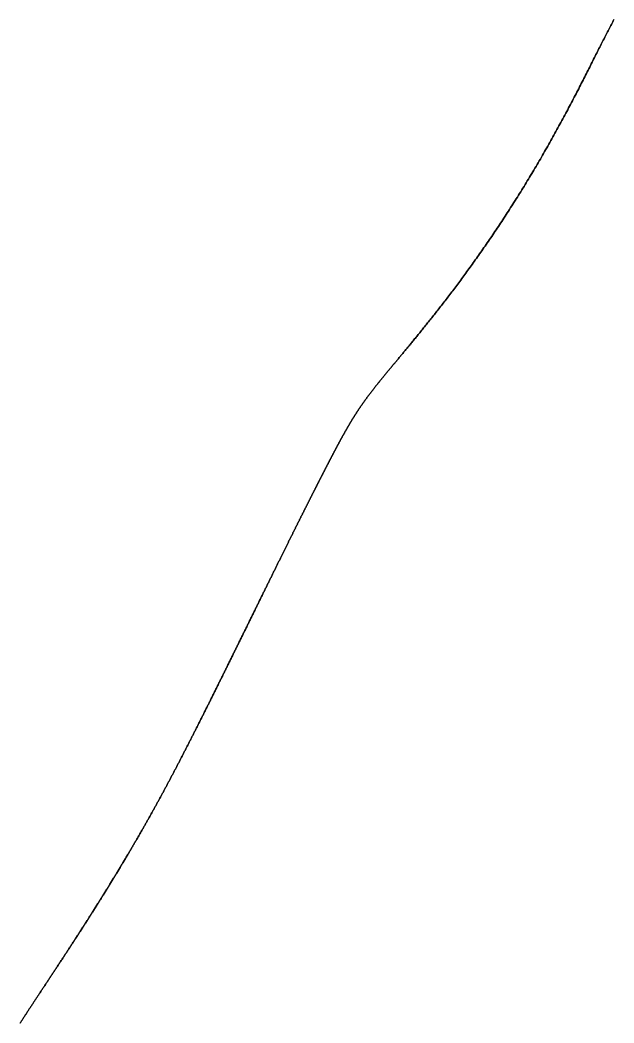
# Model space of a CAD drawing. Header units: inches. Extents: x 130170 to 284068, y 377793 to 804530.
# Drawn here: x 259035 to 259094, y 738265.5 to 738365.3 of the extents above; entities that cross this region are included whole.
import ezdxf

# ---------------------------------------------------------------- set-up
doc = ezdxf.new("R2010")
doc.units = ezdxf.units.IN
doc.header["$MEASUREMENT"] = 0
doc.layers.add('muni_il', color=7, linetype='Continuous')

msp = doc.modelspace()

# ---------------------------------------------------------------- linework, layer by layer
at = {"layer": 'muni_il'}
for points in [[(259034.988, 738265.514), (259035.026, 738265.575), (259035.065, 738265.635), (259035.104, 738265.695), (259035.142, 738265.755), (259035.181, 738265.816), (259035.22, 738265.877), (259035.26, 738265.938), (259035.299, 738265.999), (259035.338, 738266.06), (259035.378, 738266.122), (259035.418, 738266.183), (259035.458, 738266.245), (259035.498, 738266.307), (259035.538, 738266.369), (259035.578, 738266.431), (259035.619, 738266.493), (259035.659, 738266.556), (259035.7, 738266.618), (259035.741, 738266.681), (259035.782, 738266.744), (259035.823, 738266.807), (259035.865, 738266.871), (259035.906, 738266.934), (259035.948, 738266.998), (259035.989, 738267.062), (259036.031, 738267.126), (259036.073, 738267.19), (259036.116, 738267.255), (259036.158, 738267.32), (259036.201, 738267.384), (259036.243, 738267.45), (259036.286, 738267.515), (259036.329, 738267.58), (259036.372, 738267.646), (259036.416, 738267.712), (259036.459, 738267.778), (259036.503, 738267.844), (259036.546, 738267.911), (259036.59, 738267.977), (259036.634, 738268.044), (259036.679, 738268.112), (259036.723, 738268.179), (259036.767, 738268.246), (259036.812, 738268.314), (259036.857, 738268.382), (259036.902, 738268.45), (259036.947, 738268.519), (259036.992, 738268.587), (259037.038, 738268.656), (259037.083, 738268.725), (259037.129, 738268.795), (259037.175, 738268.864), (259037.221, 738268.934), (259037.267, 738269.004), (259037.313, 738269.074), (259037.36, 738269.144), (259037.406, 738269.215), (259037.453, 738269.285), (259037.5, 738269.356), (259037.547, 738269.428), (259037.594, 738269.499), (259037.642, 738269.571), (259037.689, 738269.643), (259037.737, 738269.715), (259037.785, 738269.787), (259037.833, 738269.86), (259037.881, 738269.932), (259037.929, 738270.005), (259037.977, 738270.079), (259038.026, 738270.152), (259038.074, 738270.226), (259038.123, 738270.299), (259038.172, 738270.374), (259038.221, 738270.448), (259038.27, 738270.522), (259038.319, 738270.597), (259038.369, 738270.672), (259038.418, 738270.747), (259038.468, 738270.822), (259038.518, 738270.898), (259038.567, 738270.973), (259038.617, 738271.049), (259038.667, 738271.125), (259038.718, 738271.202), (259038.768, 738271.278), (259038.819, 738271.355), (259038.869, 738271.432), (259038.92, 738271.509), (259038.97, 738271.586), (259039.021, 738271.664), (259039.072, 738271.741), (259039.124, 738271.819), (259039.175, 738271.897), (259039.226, 738271.976), (259039.277, 738272.054), (259039.329, 738272.133), (259039.38, 738272.211), (259039.432, 738272.29), (259039.484, 738272.37), (259039.536, 738272.449), (259039.588, 738272.528), (259039.64, 738272.608), (259039.692, 738272.688), (259039.744, 738272.768), (259039.796, 738272.848), (259039.849, 738272.928), (259039.901, 738273.008), (259039.953, 738273.089), (259040.006, 738273.17), (259040.059, 738273.251), (259040.111, 738273.332), (259040.164, 738273.413), (259040.217, 738273.494), (259040.27, 738273.576), (259040.323, 738273.657), (259040.376, 738273.739), (259040.429, 738273.821), (259040.482, 738273.902), (259040.535, 738273.985), (259040.588, 738274.067), (259040.641, 738274.149), (259040.694, 738274.232), (259040.748, 738274.314), (259040.801, 738274.397), (259040.854, 738274.479), (259040.908, 738274.562), (259040.961, 738274.645), (259041.014, 738274.728), (259041.068, 738274.812), (259041.121, 738274.895), (259041.175, 738274.978), (259041.228, 738275.061), (259041.282, 738275.145), (259041.335, 738275.228), (259041.389, 738275.312), (259041.442, 738275.396), (259041.496, 738275.479), (259041.549, 738275.563), (259041.603, 738275.647), (259041.656, 738275.731), (259041.71, 738275.815), (259041.763, 738275.899), (259041.817, 738275.983), (259041.87, 738276.068), (259041.924, 738276.152), (259041.977, 738276.236), (259042.031, 738276.32), (259042.084, 738276.404), (259042.138, 738276.489), (259042.191, 738276.573), (259042.244, 738276.658), (259042.298, 738276.742), (259042.351, 738276.826), (259042.404, 738276.911), (259042.457, 738276.995), (259042.51, 738277.08), (259042.563, 738277.164), (259042.616, 738277.248), (259042.669, 738277.333), (259042.722, 738277.417), (259042.775, 738277.501), (259042.828, 738277.586), (259042.881, 738277.67), (259042.934, 738277.755), (259042.986, 738277.839), (259043.039, 738277.923), (259043.091, 738278.008), (259043.144, 738278.092), (259043.196, 738278.176), (259043.249, 738278.26), (259043.301, 738278.344), (259043.353, 738278.428), (259043.405, 738278.512), (259043.457, 738278.596), (259043.509, 738278.68), (259043.561, 738278.764), (259043.613, 738278.848), (259043.665, 738278.932), (259043.716, 738279.015), (259043.768, 738279.099), (259043.819, 738279.183), (259043.87, 738279.266), (259043.922, 738279.35), (259043.973, 738279.433), (259044.024, 738279.516), (259044.075, 738279.599), (259044.126, 738279.682), (259044.176, 738279.765), (259044.227, 738279.848), (259044.277, 738279.931), (259044.328, 738280.014), (259044.378, 738280.096), (259044.428, 738280.179), (259044.479, 738280.261), (259044.528, 738280.344), (259044.578, 738280.426), (259044.628, 738280.508), (259044.678, 738280.59), (259044.727, 738280.672), (259044.777, 738280.754), (259044.826, 738280.835), (259044.875, 738280.917), (259044.924, 738280.998), (259044.973, 738281.08), (259045.022, 738281.161), (259045.071, 738281.242), (259045.119, 738281.323), (259045.168, 738281.404), (259045.216, 738281.484), (259045.264, 738281.565), (259045.312, 738281.645), (259045.36, 738281.726), (259045.408, 738281.806), (259045.455, 738281.886), (259045.503, 738281.966), (259045.55, 738282.045), (259045.598, 738282.125), (259045.645, 738282.205), (259045.692, 738282.284), (259045.739, 738282.363), (259045.785, 738282.442), (259045.832, 738282.521), (259045.878, 738282.6), (259045.925, 738282.679), (259045.971, 738282.757), (259046.017, 738282.835), (259046.063, 738282.914), (259046.109, 738282.992), (259046.154, 738283.07), (259046.2, 738283.147), (259046.245, 738283.225), (259046.291, 738283.302), (259046.336, 738283.38), (259046.381, 738283.457), (259046.426, 738283.534), (259046.47, 738283.611), (259046.515, 738283.688), (259046.559, 738283.764), (259046.604, 738283.841), (259046.648, 738283.917), (259046.692, 738283.993), (259046.736, 738284.069), (259046.78, 738284.145), (259046.823, 738284.221), (259046.867, 738284.296), (259046.91, 738284.372), (259046.953, 738284.447), (259046.997, 738284.522), (259047.04, 738284.597), (259047.082, 738284.672), (259047.125, 738284.747), (259047.168, 738284.822), (259047.21, 738284.896), (259047.253, 738284.97), (259047.295, 738285.045), (259047.337, 738285.119), (259047.379, 738285.193), (259047.421, 738285.266), (259047.463, 738285.34), (259047.504, 738285.414), (259047.546, 738285.487), (259047.587, 738285.56), (259047.628, 738285.633), (259047.67, 738285.707), (259047.711, 738285.779), (259047.752, 738285.852), (259047.792, 738285.925), (259047.833, 738285.997), (259047.874, 738286.07), (259047.914, 738286.142), (259047.955, 738286.215), (259047.995, 738286.287), (259048.035, 738286.359), (259048.075, 738286.431), (259048.115, 738286.502), (259048.155, 738286.574), (259048.195, 738286.646), (259048.235, 738286.717), (259048.274, 738286.788), (259048.314, 738286.86), (259048.353, 738286.931), (259048.392, 738287.002), (259048.432, 738287.073), (259048.471, 738287.144), (259048.51, 738287.215), (259048.549, 738287.286), (259048.588, 738287.357), (259048.626, 738287.427), (259048.665, 738287.498), (259048.704, 738287.568), (259048.742, 738287.639), (259048.781, 738287.709), (259048.819, 738287.78), (259048.857, 738287.85), (259048.896, 738287.92), (259048.934, 738287.99), (259048.972, 738288.06), (259049.01, 738288.131), (259049.048, 738288.201), (259049.086, 738288.271), (259049.124, 738288.341), (259049.161, 738288.411), (259049.199, 738288.48), (259049.237, 738288.55), (259049.275, 738288.62), (259049.312, 738288.69), (259049.35, 738288.76), (259049.387, 738288.829), (259049.425, 738288.899), (259049.462, 738288.969), (259049.499, 738289.039), (259049.537, 738289.108), (259049.574, 738289.178), (259049.611, 738289.248), (259049.648, 738289.318), (259049.685, 738289.387), (259049.723, 738289.457), (259049.76, 738289.527), (259049.797, 738289.596), (259049.834, 738289.666), (259049.871, 738289.736), (259049.908, 738289.806), (259049.945, 738289.876), (259049.982, 738289.946), (259050.019, 738290.015), (259050.056, 738290.085), (259050.093, 738290.155), (259050.13, 738290.225), (259050.167, 738290.296), (259050.203, 738290.366), (259050.24, 738290.436), (259050.277, 738290.506), (259050.314, 738290.576), (259050.351, 738290.647), (259050.388, 738290.717), (259050.425, 738290.788), (259050.462, 738290.858), (259050.498, 738290.929), (259050.535, 738290.999), (259050.572, 738291.07), (259050.609, 738291.141), (259050.646, 738291.212), (259050.683, 738291.283), (259050.72, 738291.354), (259050.757, 738291.425), (259050.794, 738291.496), (259050.831, 738291.568), (259050.868, 738291.639), (259050.905, 738291.711), (259050.942, 738291.782), (259050.979, 738291.854), (259051.016, 738291.926), (259051.054, 738291.998), (259051.091, 738292.07), (259051.128, 738292.142), (259051.165, 738292.214), (259051.203, 738292.287), (259051.24, 738292.359), (259051.277, 738292.432), (259051.315, 738292.505), (259051.352, 738292.578), (259051.39, 738292.651), (259051.427, 738292.724), (259051.465, 738292.797), (259051.503, 738292.871), (259051.54, 738292.945), (259051.578, 738293.018), (259051.616, 738293.092), (259051.654, 738293.166), (259051.691, 738293.24), (259051.729, 738293.315), (259051.767, 738293.389), (259051.805, 738293.464), (259051.844, 738293.538), (259051.882, 738293.613), (259051.92, 738293.688), (259051.958, 738293.764), (259051.997, 738293.839), (259052.035, 738293.915), (259052.073, 738293.99), (259052.112, 738294.066), (259052.15, 738294.142), (259052.189, 738294.218), (259052.228, 738294.295), (259052.267, 738294.371), (259052.305, 738294.448), (259052.344, 738294.525), (259052.383, 738294.602), (259052.422, 738294.679), (259052.461, 738294.756), (259052.5, 738294.834), (259052.54, 738294.911), (259052.579, 738294.989), (259052.618, 738295.067), (259052.658, 738295.145), (259052.697, 738295.224), (259052.737, 738295.302), (259052.776, 738295.381), (259052.816, 738295.46), (259052.856, 738295.539), (259052.896, 738295.618), (259052.935, 738295.697), (259052.975, 738295.777), (259053.016, 738295.857), (259053.056, 738295.937), (259053.096, 738296.017), (259053.136, 738296.097), (259053.176, 738296.177), (259053.217, 738296.258), (259053.257, 738296.339), (259053.298, 738296.42), (259053.338, 738296.501), (259053.379, 738296.582), (259053.42, 738296.663), (259053.461, 738296.745), (259053.501, 738296.827), (259053.542, 738296.908), (259053.583, 738296.99), (259053.624, 738297.073), (259053.666, 738297.155), (259053.707, 738297.238), (259053.748, 738297.32), (259053.789, 738297.403), (259053.831, 738297.486), (259053.872, 738297.569), (259053.914, 738297.653), (259053.955, 738297.736), (259053.997, 738297.82), (259054.039, 738297.904), (259054.08, 738297.987), (259054.122, 738298.071), (259054.164, 738298.156), (259054.206, 738298.24), (259054.248, 738298.324), (259054.29, 738298.409), (259054.332, 738298.494), (259054.374, 738298.579), (259054.417, 738298.664), (259054.459, 738298.749), (259054.501, 738298.834), (259054.544, 738298.919), (259054.586, 738299.005), (259054.629, 738299.091), (259054.671, 738299.176), (259054.714, 738299.262), (259054.756, 738299.348), (259054.799, 738299.434), (259054.842, 738299.52), (259054.884, 738299.607), (259054.927, 738299.693), (259054.97, 738299.78), (259055.013, 738299.866), (259055.056, 738299.953), (259055.099, 738300.04), (259055.142, 738300.126), (259055.185, 738300.213), (259055.228, 738300.3), (259055.271, 738300.387), (259055.314, 738300.475), (259055.357, 738300.562), (259055.4, 738300.649), (259055.444, 738300.737), (259055.487, 738300.824), (259055.53, 738300.912), (259055.573, 738300.999), (259055.617, 738301.087), (259055.66, 738301.175), (259055.703, 738301.262), (259055.746, 738301.35), (259055.79, 738301.438), (259055.833, 738301.526), (259055.876, 738301.614), (259055.92, 738301.702), (259055.963, 738301.79), (259056.007, 738301.878), (259056.05, 738301.966), (259056.093, 738302.054), (259056.137, 738302.141), (259056.18, 738302.23), (259056.223, 738302.318), (259056.267, 738302.406), (259056.31, 738302.494), (259056.354, 738302.582), (259056.397, 738302.67), (259056.44, 738302.758), (259056.484, 738302.846), (259056.527, 738302.934), (259056.57, 738303.022), (259056.614, 738303.11), (259056.657, 738303.198), (259056.7, 738303.286), (259056.744, 738303.374), (259056.787, 738303.462), (259056.83, 738303.55), (259056.873, 738303.637), (259056.916, 738303.725), (259056.96, 738303.813), (259057.003, 738303.9), (259057.046, 738303.988), (259057.089, 738304.076), (259057.132, 738304.163), (259057.175, 738304.25), (259057.218, 738304.338), (259057.26, 738304.425), (259057.303, 738304.512), (259057.346, 738304.599), (259057.389, 738304.686), (259057.432, 738304.773), (259057.474, 738304.86), (259057.517, 738304.947), (259057.559, 738305.033), (259057.602, 738305.12), (259057.644, 738305.206), (259057.687, 738305.293), (259057.729, 738305.379), (259057.771, 738305.465), (259057.814, 738305.551), (259057.856, 738305.637), (259057.898, 738305.723), (259057.94, 738305.808), (259057.982, 738305.894), (259058.024, 738305.979), (259058.066, 738306.064), (259058.108, 738306.149), (259058.149, 738306.234), (259058.191, 738306.319), (259058.232, 738306.404), (259058.274, 738306.488), (259058.315, 738306.573), (259058.357, 738306.657), (259058.398, 738306.741), (259058.439, 738306.825), (259058.48, 738306.909), (259058.521, 738306.992), (259058.562, 738307.076), (259058.603, 738307.159), (259058.644, 738307.242), (259058.685, 738307.325), (259058.725, 738307.408), (259058.766, 738307.49), (259058.806, 738307.572), (259058.847, 738307.655), (259058.887, 738307.736), (259058.927, 738307.818), (259058.967, 738307.9), (259059.007, 738307.981), (259059.047, 738308.062), (259059.087, 738308.143), (259059.126, 738308.224), (259059.166, 738308.305), (259059.205, 738308.385), (259059.245, 738308.465), (259059.284, 738308.545), (259059.323, 738308.625), (259059.362, 738308.704), (259059.401, 738308.784), (259059.44, 738308.863), (259059.479, 738308.942), (259059.517, 738309.02), (259059.556, 738309.099), (259059.594, 738309.177), (259059.633, 738309.255), (259059.671, 738309.333), (259059.709, 738309.41), (259059.747, 738309.488), (259059.785, 738309.565), (259059.823, 738309.642), (259059.861, 738309.718), (259059.898, 738309.795), (259059.936, 738309.871), (259059.973, 738309.947), (259060.01, 738310.022), (259060.047, 738310.098), (259060.084, 738310.173), (259060.121, 738310.248), (259060.158, 738310.323), (259060.195, 738310.397), (259060.231, 738310.471), (259060.268, 738310.545), (259060.304, 738310.619), (259060.34, 738310.693), (259060.376, 738310.766), (259060.412, 738310.839), (259060.448, 738310.912), (259060.484, 738310.984), (259060.519, 738311.056), (259060.555, 738311.128), (259060.59, 738311.2), (259060.626, 738311.272), (259060.661, 738311.343), (259060.696, 738311.414), (259060.731, 738311.485), (259060.765, 738311.555), (259060.8, 738311.625), (259060.835, 738311.695), (259060.869, 738311.765), (259060.903, 738311.835), (259060.938, 738311.904), (259060.972, 738311.973), (259061.006, 738312.042), (259061.039, 738312.11), (259061.073, 738312.178), (259061.107, 738312.246), (259061.14, 738312.314), (259061.174, 738312.382), (259061.207, 738312.449), (259061.24, 738312.516), (259061.273, 738312.583), (259061.306, 738312.649), (259061.339, 738312.715), (259061.371, 738312.781), (259061.404, 738312.847), (259061.436, 738312.913), (259061.469, 738312.978), (259061.501, 738313.043), (259061.533, 738313.107), (259061.565, 738313.172), (259061.597, 738313.236), (259061.628, 738313.3), (259061.66, 738313.364), (259061.692, 738313.428), (259061.723, 738313.491), (259061.754, 738313.554), (259061.785, 738313.617), (259061.817, 738313.679), (259061.847, 738313.741), (259061.878, 738313.804), (259061.909, 738313.865), (259061.94, 738313.927), (259061.97, 738313.988), (259062.001, 738314.05), (259062.031, 738314.111), (259062.061, 738314.171), (259062.091, 738314.232), (259062.121, 738314.292), (259062.151, 738314.352), (259062.18, 738314.411), (259062.21, 738314.471), (259062.24, 738314.53), (259062.269, 738314.589), (259062.298, 738314.648), (259062.328, 738314.707), (259062.357, 738314.765), (259062.386, 738314.823), (259062.415, 738314.881), (259062.444, 738314.939), (259062.472, 738314.997), (259062.501, 738315.054), (259062.529, 738315.111), (259062.558, 738315.168), (259062.586, 738315.224), (259062.614, 738315.281), (259062.642, 738315.337), (259062.67, 738315.393), (259062.698, 738315.449), (259062.726, 738315.504), (259062.754, 738315.56), (259062.781, 738315.615), (259062.809, 738315.67), (259062.836, 738315.725), (259062.864, 738315.779), (259062.891, 738315.834), (259062.918, 738315.888), (259062.945, 738315.942), (259062.972, 738315.996), (259062.999, 738316.049), (259063.026, 738316.103), (259063.053, 738316.156), (259063.079, 738316.209), (259063.106, 738316.262), (259063.132, 738316.315), (259063.158, 738316.367), (259063.185, 738316.419), (259063.211, 738316.472), (259063.237, 738316.523), (259063.263, 738316.575), (259063.289, 738316.627), (259063.315, 738316.678), (259063.341, 738316.729), (259063.366, 738316.78), (259063.392, 738316.831), (259063.417, 738316.882), (259063.443, 738316.933), (259063.468, 738316.983), (259063.493, 738317.033), (259063.519, 738317.083), (259063.544, 738317.133), (259063.569, 738317.183), (259063.594, 738317.232), (259063.619, 738317.282), (259063.644, 738317.331), (259063.668, 738317.38), (259063.693, 738317.429), (259063.718, 738317.477), (259063.742, 738317.526), (259063.766, 738317.575), (259063.791, 738317.623), (259063.815, 738317.671), (259063.839, 738317.719), (259063.864, 738317.767), (259063.888, 738317.814), (259063.912, 738317.862), (259063.936, 738317.909), (259063.96, 738317.957), (259063.984, 738318.004), (259064.007, 738318.051), (259064.031, 738318.098), (259064.055, 738318.144), (259064.078, 738318.191), (259064.102, 738318.237), (259064.125, 738318.284), (259064.149, 738318.33), (259064.172, 738318.376), (259064.195, 738318.422), (259064.219, 738318.467), (259064.242, 738318.513), (259064.265, 738318.559), (259064.288, 738318.604), (259064.311, 738318.649), (259064.334, 738318.694), (259064.357, 738318.74), (259064.38, 738318.784), (259064.402, 738318.829), (259064.425, 738318.874), (259064.448, 738318.918), (259064.47, 738318.963), (259064.493, 738319.007), (259064.515, 738319.051), (259064.538, 738319.096), (259064.56, 738319.14), (259064.583, 738319.183), (259064.605, 738319.227), (259064.627, 738319.271), (259064.649, 738319.314), (259064.671, 738319.358), (259064.694, 738319.401), (259064.715, 738319.444), (259064.737, 738319.488), (259064.759, 738319.531), (259064.781, 738319.573), (259064.803, 738319.616), (259064.825, 738319.659), (259064.847, 738319.702), (259064.869, 738319.744), (259064.89, 738319.787), (259064.912, 738319.829), (259064.933, 738319.871), (259064.955, 738319.913), (259064.977, 738319.955), (259064.998, 738319.997), (259065.019, 738320.039), (259065.041, 738320.081), (259065.062, 738320.123), (259065.084, 738320.164), (259065.105, 738320.206), (259065.126, 738320.247), (259065.147, 738320.289), (259065.168, 738320.33), (259065.189, 738320.371), (259065.211, 738320.412), (259065.232, 738320.453), (259065.253, 738320.494), (259065.274, 738320.535), (259065.295, 738320.576), (259065.315, 738320.616), (259065.336, 738320.657), (259065.357, 738320.698), (259065.378, 738320.738), (259065.399, 738320.779), (259065.42, 738320.819), (259065.44, 738320.859), (259065.461, 738320.899), (259065.482, 738320.939), (259065.502, 738320.979), (259065.523, 738321.019), (259065.543, 738321.059), (259065.564, 738321.099), (259065.584, 738321.139), (259065.605, 738321.179), (259065.626, 738321.218), (259065.646, 738321.258), (259065.666, 738321.297), (259065.687, 738321.337), (259065.707, 738321.376), (259065.728, 738321.415), (259065.748, 738321.454), (259065.768, 738321.494), (259065.788, 738321.533), (259065.809, 738321.572), (259065.829, 738321.611), (259065.849, 738321.65), (259065.869, 738321.689), (259065.889, 738321.727), (259065.91, 738321.766), (259065.93, 738321.805), (259065.95, 738321.843), (259065.97, 738321.882), (259065.99, 738321.92), (259066.01, 738321.959), (259066.03, 738321.997), (259066.05, 738322.036), (259066.07, 738322.074), (259066.09, 738322.112), (259066.11, 738322.151), (259066.13, 738322.189), (259066.15, 738322.227), (259066.17, 738322.265), (259066.19, 738322.303), (259066.21, 738322.341), (259066.23, 738322.379), (259066.25, 738322.417), (259066.27, 738322.455), (259066.29, 738322.492), (259066.31, 738322.53), (259066.33, 738322.568), (259066.35, 738322.605), (259066.37, 738322.643), (259066.39, 738322.681), (259066.409, 738322.718), (259066.429, 738322.756), (259066.449, 738322.793), (259066.469, 738322.83), (259066.489, 738322.868), (259066.509, 738322.905), (259066.529, 738322.942), (259066.549, 738322.98), (259066.568, 738323.017), (259066.588, 738323.054), (259066.608, 738323.091), (259066.628, 738323.128), (259066.648, 738323.165), (259066.668, 738323.202), (259066.688, 738323.239), (259066.708, 738323.276), (259066.727, 738323.313), (259066.747, 738323.35), (259066.767, 738323.387), (259066.787, 738323.424), (259066.807, 738323.461), (259066.827, 738323.497), (259066.847, 738323.534), (259066.867, 738323.571), (259066.887, 738323.607), (259066.907, 738323.644), (259066.927, 738323.681), (259066.947, 738323.717), (259066.967, 738323.754), (259066.987, 738323.791), (259067.007, 738323.827), (259067.027, 738323.864), (259067.047, 738323.9), (259067.067, 738323.936), (259067.088, 738323.973), (259067.108, 738324.009), (259067.128, 738324.046), (259067.148, 738324.082), (259067.168, 738324.118), (259067.189, 738324.155), (259067.209, 738324.191), (259067.229, 738324.227), (259067.25, 738324.263), (259067.27, 738324.3), (259067.29, 738324.336), (259067.311, 738324.372), (259067.331, 738324.408), (259067.352, 738324.445), (259067.372, 738324.481), (259067.393, 738324.517), (259067.413, 738324.553), (259067.434, 738324.589), (259067.455, 738324.625), (259067.475, 738324.661), (259067.496, 738324.698), (259067.517, 738324.734), (259067.538, 738324.77), (259067.559, 738324.806), (259067.579, 738324.842), (259067.6, 738324.878), (259067.622, 738324.914), (259067.643, 738324.95), (259067.664, 738324.986), (259067.685, 738325.022), (259067.706, 738325.058), (259067.727, 738325.094), (259067.749, 738325.131), (259067.77, 738325.167), (259067.792, 738325.203), (259067.813, 738325.239), (259067.834, 738325.275), (259067.856, 738325.311), (259067.878, 738325.347), (259067.9, 738325.383), (259067.921, 738325.419), (259067.943, 738325.455), (259067.965, 738325.492), (259067.987, 738325.528), (259068.009, 738325.564), (259068.031, 738325.6), (259068.054, 738325.636), (259068.076, 738325.673), (259068.098, 738325.709), (259068.121, 738325.745), (259068.143, 738325.781), (259068.166, 738325.818), (259068.189, 738325.854), (259068.212, 738325.89), (259068.234, 738325.927), (259068.257, 738325.963), (259068.28, 738326), (259068.304, 738326.036), (259068.327, 738326.073), (259068.35, 738326.109), (259068.374, 738326.146), (259068.397, 738326.183), (259068.421, 738326.219), (259068.445, 738326.256), (259068.468, 738326.293), (259068.492, 738326.33), (259068.517, 738326.366), (259068.541, 738326.404), (259068.565, 738326.441), (259068.59, 738326.477), (259068.614, 738326.515), (259068.639, 738326.552), (259068.664, 738326.589), (259068.688, 738326.626), (259068.714, 738326.664), (259068.739, 738326.701), (259068.764, 738326.739), (259068.789, 738326.776), (259068.815, 738326.814), (259068.841, 738326.852), (259068.867, 738326.89), (259068.893, 738326.928), (259068.919, 738326.966), (259068.945, 738327.004), (259068.972, 738327.042), (259068.998, 738327.08), (259069.025, 738327.118), (259069.052, 738327.157), (259069.079, 738327.195), (259069.106, 738327.234), (259069.134, 738327.273), (259069.161, 738327.312), (259069.189, 738327.351), (259069.217, 738327.39), (259069.245, 738327.43), (259069.274, 738327.469), (259069.302, 738327.508), (259069.331, 738327.548), (259069.36, 738327.588), (259069.389, 738327.628), (259069.418, 738327.668), (259069.448, 738327.708), (259069.477, 738327.749), (259069.507, 738327.789), (259069.537, 738327.83), (259069.568, 738327.871), (259069.598, 738327.912), (259069.629, 738327.953), (259069.66, 738327.995), (259069.691, 738328.036), (259069.723, 738328.078), (259069.754, 738328.12), (259069.787, 738328.162), (259069.819, 738328.205), (259069.851, 738328.247), (259069.884, 738328.29), (259069.917, 738328.333), (259069.95, 738328.376), (259069.983, 738328.42), (259070.017, 738328.463), (259070.051, 738328.507), (259070.085, 738328.551), (259070.12, 738328.596), (259070.155, 738328.64), (259070.19, 738328.685), (259070.225, 738328.73), (259070.261, 738328.776), (259070.297, 738328.821), (259070.333, 738328.867), (259070.37, 738328.913), (259070.407, 738328.96), (259070.444, 738329.007), (259070.481, 738329.054), (259070.519, 738329.101), (259070.557, 738329.149), (259070.596, 738329.197), (259070.635, 738329.245), (259070.674, 738329.294), (259070.713, 738329.343), (259070.753, 738329.392), (259070.793, 738329.442), (259070.834, 738329.492), (259070.875, 738329.543), (259070.916, 738329.593), (259070.958, 738329.644), (259071, 738329.696), (259071.042, 738329.748), (259071.085, 738329.8), (259071.128, 738329.853), (259071.172, 738329.906), (259071.216, 738329.959), (259071.26, 738330.013), (259071.305, 738330.068), (259071.35, 738330.123), (259071.395, 738330.178), (259071.441, 738330.234), (259071.488, 738330.29), (259071.535, 738330.346), (259071.582, 738330.403), (259071.63, 738330.461), (259071.678, 738330.519), (259071.726, 738330.577), (259071.775, 738330.636), (259071.825, 738330.696), (259071.875, 738330.756), (259071.925, 738330.817), (259071.976, 738330.878), (259072.027, 738330.939), (259072.079, 738331.001), (259072.131, 738331.064), (259072.184, 738331.127), (259072.237, 738331.191), (259072.291, 738331.256), (259072.345, 738331.321), (259072.4, 738331.386), (259072.455, 738331.453), (259072.511, 738331.519), (259072.567, 738331.587), (259072.624, 738331.655), (259072.681, 738331.724), (259072.739, 738331.793), (259072.797, 738331.863), (259072.856, 738331.933), (259072.915, 738332.005), (259072.975, 738332.077), (259073.035, 738332.149), (259073.096, 738332.223), (259073.158, 738332.297), (259073.22, 738332.371), (259073.283, 738332.447), (259073.346, 738332.523), (259073.41, 738332.6), (259073.474, 738332.677), (259073.539, 738332.756), (259073.604, 738332.835), (259073.67, 738332.915), (259073.737, 738332.995), (259073.804, 738333.077), (259073.871, 738333.159), (259073.94, 738333.242), (259074.009, 738333.325), (259074.078, 738333.41), (259074.148, 738333.495), (259074.219, 738333.581), (259074.29, 738333.668), (259074.362, 738333.756), (259074.434, 738333.844), (259074.507, 738333.934), (259074.581, 738334.024), (259074.655, 738334.115), (259074.73, 738334.207), (259074.805, 738334.3), (259074.881, 738334.394), (259074.958, 738334.489), (259075.035, 738334.584), (259075.113, 738334.68), (259075.191, 738334.778), (259075.27, 738334.876), (259075.35, 738334.975), (259075.43, 738335.075), (259075.511, 738335.176), (259075.592, 738335.278), (259075.674, 738335.38), (259075.756, 738335.484), (259075.839, 738335.589), (259075.923, 738335.694), (259076.008, 738335.801), (259076.093, 738335.908), (259076.178, 738336.016), (259076.264, 738336.126), (259076.351, 738336.236), (259076.438, 738336.347), (259076.526, 738336.46), (259076.615, 738336.573), (259076.704, 738336.687), (259076.793, 738336.802), (259076.883, 738336.918), (259076.974, 738337.035), (259077.065, 738337.153), (259077.157, 738337.272), (259077.249, 738337.392), (259077.342, 738337.513), (259077.436, 738337.635), (259077.53, 738337.758), (259077.624, 738337.882), (259077.719, 738338.007), (259077.815, 738338.133), (259077.911, 738338.26), (259078.008, 738338.388), (259078.105, 738338.517), (259078.202, 738338.647), (259078.301, 738338.778), (259078.399, 738338.91), (259078.498, 738339.042), (259078.598, 738339.176), (259078.698, 738339.311), (259078.798, 738339.447), (259078.899, 738339.583), (259079.001, 738339.721), (259079.103, 738339.86), (259079.205, 738339.999), (259079.308, 738340.14), (259079.411, 738340.281), (259079.514, 738340.424), (259079.618, 738340.567), (259079.722, 738340.712), (259079.827, 738340.857), (259079.932, 738341.003), (259080.037, 738341.15), (259080.143, 738341.298), (259080.249, 738341.447), (259080.356, 738341.597), (259080.462, 738341.748), (259080.57, 738341.9), (259080.677, 738342.052), (259080.785, 738342.206), (259080.892, 738342.36), (259081.001, 738342.515), (259081.109, 738342.671), (259081.218, 738342.828), (259081.327, 738342.986), (259081.436, 738343.144), (259081.545, 738343.304), (259081.655, 738343.464), (259081.765, 738343.625), (259081.875, 738343.787), (259081.985, 738343.949), (259082.095, 738344.112), (259082.206, 738344.276), (259082.316, 738344.441), (259082.427, 738344.607), (259082.538, 738344.773), (259082.649, 738344.94), (259082.76, 738345.108), (259082.871, 738345.276), (259082.982, 738345.445), (259083.093, 738345.615), (259083.205, 738345.785), (259083.316, 738345.956), (259083.427, 738346.127), (259083.539, 738346.3), (259083.65, 738346.473), (259083.761, 738346.646), (259083.873, 738346.82), (259083.984, 738346.994), (259084.095, 738347.169), (259084.206, 738347.345), (259084.317, 738347.521), (259084.428, 738347.697), (259084.539, 738347.874), (259084.65, 738348.052), (259084.76, 738348.23), (259084.871, 738348.408), (259084.981, 738348.587), (259085.091, 738348.766), (259085.201, 738348.945), (259085.311, 738349.125), (259085.42, 738349.305), (259085.53, 738349.486), (259085.639, 738349.666), (259085.748, 738349.847), (259085.856, 738350.029), (259085.965, 738350.21), (259086.073, 738350.392), (259086.181, 738350.574), (259086.288, 738350.756), (259086.396, 738350.939), (259086.503, 738351.121), (259086.61, 738351.304), (259086.716, 738351.486), (259086.822, 738351.669), (259086.928, 738351.852), (259087.033, 738352.035), (259087.138, 738352.218), (259087.243, 738352.401), (259087.347, 738352.584), (259087.451, 738352.767), (259087.554, 738352.95), (259087.657, 738353.133), (259087.76, 738353.316), (259087.862, 738353.499), (259087.964, 738353.681), (259088.065, 738353.864), (259088.166, 738354.046), (259088.266, 738354.228), (259088.366, 738354.41), (259088.466, 738354.591), (259088.565, 738354.773), (259088.664, 738354.954), (259088.762, 738355.134), (259088.859, 738355.315), (259088.956, 738355.495), (259089.053, 738355.675), (259089.149, 738355.854), (259089.245, 738356.033), (259089.34, 738356.212), (259089.434, 738356.39), (259089.528, 738356.567), (259089.622, 738356.744), (259089.715, 738356.921), (259089.807, 738357.097), (259089.899, 738357.272), (259089.991, 738357.447), (259090.081, 738357.622), (259090.172, 738357.795), (259090.261, 738357.968), (259090.351, 738358.141), (259090.439, 738358.312), (259090.527, 738358.483), (259090.615, 738358.654), (259090.702, 738358.823), (259090.788, 738358.992), (259090.874, 738359.16), (259090.959, 738359.327), (259091.043, 738359.493), (259091.128, 738359.658), (259091.211, 738359.823), (259091.294, 738359.987), (259091.376, 738360.149), (259091.458, 738360.311), (259091.539, 738360.472), (259091.62, 738360.631), (259091.7, 738360.79), (259091.779, 738360.948), (259091.858, 738361.105), (259091.937, 738361.26), (259092.014, 738361.415), (259092.092, 738361.568), (259092.168, 738361.721), (259092.244, 738361.872), (259092.32, 738362.022), (259092.395, 738362.171), (259092.469, 738362.319), (259092.543, 738362.465), (259092.616, 738362.61), (259092.689, 738362.754), (259092.761, 738362.897), (259092.833, 738363.039), (259092.904, 738363.179), (259092.974, 738363.318), (259093.044, 738363.455), (259093.114, 738363.592), (259093.183, 738363.727), (259093.251, 738363.86), (259093.319, 738363.992), (259093.386, 738364.123), (259093.453, 738364.253), (259093.519, 738364.381), (259093.585, 738364.507), (259093.65, 738364.633), (259093.715, 738364.756), (259093.779, 738364.879), (259093.843, 738365), (259093.906, 738365.119), (259093.969, 738365.237), (259094.031, 738365.354)], [(259094.031, 738365.354), (259093.969, 738365.237), (259093.906, 738365.119), (259093.843, 738365), (259093.779, 738364.879), (259093.715, 738364.756), (259093.65, 738364.633), (259093.585, 738364.507), (259093.519, 738364.381), (259093.453, 738364.253), (259093.386, 738364.123), (259093.319, 738363.992), (259093.251, 738363.86), (259093.183, 738363.727), (259093.114, 738363.592), (259093.044, 738363.455), (259092.974, 738363.318), (259092.904, 738363.179), (259092.833, 738363.039), (259092.761, 738362.897), (259092.689, 738362.754), (259092.616, 738362.61), (259092.543, 738362.465), (259092.469, 738362.319), (259092.395, 738362.171), (259092.32, 738362.022), (259092.244, 738361.872), (259092.168, 738361.721), (259092.092, 738361.568), (259092.014, 738361.415), (259091.937, 738361.26), (259091.858, 738361.105), (259091.779, 738360.948), (259091.7, 738360.79), (259091.62, 738360.631), (259091.539, 738360.472), (259091.458, 738360.311), (259091.376, 738360.149), (259091.294, 738359.987), (259091.211, 738359.823), (259091.128, 738359.658), (259091.043, 738359.493), (259090.959, 738359.327), (259090.874, 738359.16), (259090.788, 738358.992), (259090.702, 738358.823), (259090.615, 738358.654), (259090.527, 738358.483), (259090.439, 738358.312), (259090.351, 738358.141), (259090.261, 738357.968), (259090.172, 738357.795), (259090.081, 738357.622), (259089.991, 738357.447), (259089.899, 738357.272), (259089.807, 738357.097), (259089.715, 738356.921), (259089.622, 738356.744), (259089.528, 738356.567), (259089.434, 738356.39), (259089.34, 738356.212), (259089.245, 738356.033), (259089.149, 738355.854), (259089.053, 738355.675), (259088.956, 738355.495), (259088.859, 738355.315), (259088.762, 738355.134), (259088.664, 738354.954), (259088.565, 738354.773), (259088.466, 738354.591), (259088.366, 738354.41), (259088.266, 738354.228), (259088.166, 738354.046), (259088.065, 738353.864), (259087.964, 738353.681), (259087.862, 738353.499), (259087.76, 738353.316), (259087.657, 738353.133), (259087.554, 738352.95), (259087.451, 738352.767), (259087.347, 738352.584), (259087.243, 738352.401), (259087.138, 738352.218), (259087.033, 738352.035), (259086.928, 738351.852), (259086.822, 738351.669), (259086.716, 738351.486), (259086.61, 738351.304), (259086.503, 738351.121), (259086.396, 738350.939), (259086.288, 738350.756), (259086.181, 738350.574), (259086.073, 738350.392), (259085.965, 738350.21), (259085.856, 738350.029), (259085.748, 738349.847), (259085.639, 738349.666), (259085.53, 738349.486), (259085.42, 738349.305), (259085.311, 738349.125), (259085.201, 738348.945), (259085.091, 738348.766), (259084.981, 738348.587), (259084.871, 738348.408), (259084.76, 738348.23), (259084.65, 738348.052), (259084.539, 738347.874), (259084.428, 738347.697), (259084.317, 738347.521), (259084.206, 738347.345), (259084.095, 738347.169), (259083.984, 738346.994), (259083.873, 738346.82), (259083.761, 738346.646), (259083.65, 738346.473), (259083.539, 738346.3), (259083.427, 738346.127), (259083.316, 738345.956), (259083.205, 738345.785), (259083.093, 738345.615), (259082.982, 738345.445), (259082.871, 738345.276), (259082.76, 738345.108), (259082.649, 738344.94), (259082.538, 738344.773), (259082.427, 738344.607), (259082.316, 738344.441), (259082.206, 738344.276), (259082.095, 738344.112), (259081.985, 738343.949), (259081.875, 738343.787), (259081.765, 738343.625), (259081.655, 738343.464), (259081.545, 738343.304), (259081.436, 738343.144), (259081.327, 738342.986), (259081.218, 738342.828), (259081.109, 738342.671), (259081.001, 738342.515), (259080.892, 738342.36), (259080.785, 738342.206), (259080.677, 738342.052), (259080.57, 738341.9), (259080.462, 738341.748), (259080.356, 738341.597), (259080.249, 738341.447), (259080.143, 738341.298), (259080.037, 738341.15), (259079.932, 738341.003), (259079.827, 738340.857), (259079.722, 738340.712), (259079.618, 738340.567), (259079.514, 738340.424), (259079.411, 738340.281), (259079.308, 738340.14), (259079.205, 738339.999), (259079.103, 738339.86), (259079.001, 738339.721), (259078.899, 738339.583), (259078.798, 738339.447), (259078.698, 738339.311), (259078.598, 738339.176), (259078.498, 738339.042), (259078.399, 738338.91), (259078.301, 738338.778), (259078.202, 738338.647), (259078.105, 738338.517), (259078.008, 738338.388), (259077.911, 738338.26), (259077.815, 738338.133), (259077.719, 738338.007), (259077.624, 738337.882), (259077.53, 738337.758), (259077.436, 738337.635), (259077.342, 738337.513), (259077.249, 738337.392), (259077.157, 738337.272), (259077.065, 738337.153), (259076.974, 738337.035), (259076.883, 738336.918), (259076.793, 738336.802), (259076.704, 738336.687), (259076.615, 738336.573), (259076.526, 738336.46), (259076.438, 738336.347), (259076.351, 738336.236), (259076.264, 738336.126), (259076.178, 738336.016), (259076.093, 738335.908), (259076.008, 738335.801), (259075.923, 738335.694), (259075.839, 738335.589), (259075.756, 738335.484), (259075.674, 738335.38), (259075.592, 738335.278), (259075.511, 738335.176), (259075.43, 738335.075), (259075.35, 738334.975), (259075.27, 738334.876), (259075.191, 738334.778), (259075.113, 738334.68), (259075.035, 738334.584), (259074.958, 738334.489), (259074.881, 738334.394), (259074.805, 738334.3), (259074.73, 738334.207), (259074.655, 738334.115), (259074.581, 738334.024), (259074.507, 738333.934), (259074.434, 738333.844), (259074.362, 738333.756), (259074.29, 738333.668), (259074.219, 738333.581), (259074.148, 738333.495), (259074.078, 738333.41), (259074.009, 738333.325), (259073.94, 738333.242), (259073.871, 738333.159), (259073.804, 738333.077), (259073.737, 738332.995), (259073.67, 738332.915), (259073.604, 738332.835), (259073.539, 738332.756), (259073.474, 738332.677), (259073.41, 738332.6), (259073.346, 738332.523), (259073.283, 738332.447), (259073.22, 738332.371), (259073.158, 738332.297), (259073.096, 738332.223), (259073.035, 738332.149), (259072.975, 738332.077), (259072.915, 738332.005), (259072.856, 738331.933), (259072.797, 738331.863), (259072.739, 738331.793), (259072.681, 738331.724), (259072.624, 738331.655), (259072.567, 738331.587), (259072.511, 738331.519), (259072.455, 738331.453), (259072.4, 738331.386), (259072.345, 738331.321), (259072.291, 738331.256), (259072.237, 738331.191), (259072.184, 738331.127), (259072.131, 738331.064), (259072.079, 738331.001), (259072.027, 738330.939), (259071.976, 738330.878), (259071.925, 738330.817), (259071.875, 738330.756), (259071.825, 738330.696), (259071.775, 738330.636), (259071.726, 738330.577), (259071.678, 738330.519), (259071.63, 738330.461), (259071.582, 738330.403), (259071.535, 738330.346), (259071.488, 738330.29), (259071.441, 738330.234), (259071.395, 738330.178), (259071.35, 738330.123), (259071.305, 738330.068), (259071.26, 738330.013), (259071.216, 738329.959), (259071.172, 738329.906), (259071.128, 738329.853), (259071.085, 738329.8), (259071.042, 738329.748), (259071, 738329.696), (259070.958, 738329.644), (259070.916, 738329.593), (259070.875, 738329.543), (259070.834, 738329.492), (259070.793, 738329.442), (259070.753, 738329.392), (259070.713, 738329.343), (259070.674, 738329.294), (259070.635, 738329.245), (259070.596, 738329.197), (259070.557, 738329.149), (259070.519, 738329.101), (259070.481, 738329.054), (259070.444, 738329.007), (259070.407, 738328.96), (259070.37, 738328.913), (259070.333, 738328.867), (259070.297, 738328.821), (259070.261, 738328.776), (259070.225, 738328.73), (259070.19, 738328.685), (259070.155, 738328.64), (259070.12, 738328.596), (259070.085, 738328.551), (259070.051, 738328.507), (259070.017, 738328.463), (259069.983, 738328.42), (259069.95, 738328.376), (259069.917, 738328.333), (259069.884, 738328.29), (259069.851, 738328.247), (259069.819, 738328.205), (259069.787, 738328.162), (259069.754, 738328.12), (259069.723, 738328.078), (259069.691, 738328.036), (259069.66, 738327.995), (259069.629, 738327.953), (259069.598, 738327.912), (259069.568, 738327.871), (259069.537, 738327.83), (259069.507, 738327.789), (259069.477, 738327.749), (259069.448, 738327.708), (259069.418, 738327.668), (259069.389, 738327.628), (259069.36, 738327.588), (259069.331, 738327.548), (259069.302, 738327.508), (259069.274, 738327.469), (259069.245, 738327.43), (259069.217, 738327.39), (259069.189, 738327.351), (259069.161, 738327.312), (259069.134, 738327.273), (259069.106, 738327.234), (259069.079, 738327.195), (259069.052, 738327.157), (259069.025, 738327.118), (259068.998, 738327.08), (259068.972, 738327.042), (259068.945, 738327.004), (259068.919, 738326.966), (259068.893, 738326.928), (259068.867, 738326.89), (259068.841, 738326.852), (259068.815, 738326.814), (259068.789, 738326.776), (259068.764, 738326.739), (259068.739, 738326.701), (259068.714, 738326.664), (259068.688, 738326.626), (259068.664, 738326.589), (259068.639, 738326.552), (259068.614, 738326.515), (259068.59, 738326.477), (259068.565, 738326.441), (259068.541, 738326.404), (259068.517, 738326.366), (259068.492, 738326.33), (259068.468, 738326.293), (259068.445, 738326.256), (259068.421, 738326.219), (259068.397, 738326.183), (259068.374, 738326.146), (259068.35, 738326.109), (259068.327, 738326.073), (259068.304, 738326.036), (259068.28, 738326), (259068.257, 738325.963), (259068.234, 738325.927), (259068.212, 738325.89), (259068.189, 738325.854), (259068.166, 738325.818), (259068.143, 738325.781), (259068.121, 738325.745), (259068.098, 738325.709), (259068.076, 738325.673), (259068.054, 738325.636), (259068.031, 738325.6), (259068.009, 738325.564), (259067.987, 738325.528), (259067.965, 738325.492), (259067.943, 738325.455), (259067.921, 738325.419), (259067.9, 738325.383), (259067.878, 738325.347), (259067.856, 738325.311), (259067.834, 738325.275), (259067.813, 738325.239), (259067.792, 738325.203), (259067.77, 738325.167), (259067.749, 738325.131), (259067.727, 738325.094), (259067.706, 738325.058), (259067.685, 738325.022), (259067.664, 738324.986), (259067.643, 738324.95), (259067.622, 738324.914), (259067.6, 738324.878), (259067.579, 738324.842), (259067.559, 738324.806), (259067.538, 738324.77), (259067.517, 738324.734), (259067.496, 738324.698), (259067.475, 738324.661), (259067.455, 738324.625), (259067.434, 738324.589), (259067.413, 738324.553), (259067.393, 738324.517), (259067.372, 738324.481), (259067.352, 738324.445), (259067.331, 738324.408), (259067.311, 738324.372), (259067.29, 738324.336), (259067.27, 738324.3), (259067.25, 738324.263), (259067.229, 738324.227), (259067.209, 738324.191), (259067.189, 738324.155), (259067.168, 738324.118), (259067.148, 738324.082), (259067.128, 738324.046), (259067.108, 738324.009), (259067.088, 738323.973), (259067.067, 738323.936), (259067.047, 738323.9), (259067.027, 738323.864), (259067.007, 738323.827), (259066.987, 738323.791), (259066.967, 738323.754), (259066.947, 738323.717), (259066.927, 738323.681), (259066.907, 738323.644), (259066.887, 738323.607), (259066.867, 738323.571), (259066.847, 738323.534), (259066.827, 738323.497), (259066.807, 738323.461), (259066.787, 738323.424), (259066.767, 738323.387), (259066.747, 738323.35), (259066.727, 738323.313), (259066.708, 738323.276), (259066.688, 738323.239), (259066.668, 738323.202), (259066.648, 738323.165), (259066.628, 738323.128), (259066.608, 738323.091), (259066.588, 738323.054), (259066.568, 738323.017), (259066.549, 738322.98), (259066.529, 738322.942), (259066.509, 738322.905), (259066.489, 738322.868), (259066.469, 738322.83), (259066.449, 738322.793), (259066.429, 738322.756), (259066.409, 738322.718), (259066.39, 738322.681), (259066.37, 738322.643), (259066.35, 738322.605), (259066.33, 738322.568), (259066.31, 738322.53), (259066.29, 738322.492), (259066.27, 738322.455), (259066.25, 738322.417), (259066.23, 738322.379), (259066.21, 738322.341), (259066.19, 738322.303), (259066.17, 738322.265), (259066.15, 738322.227), (259066.13, 738322.189), (259066.11, 738322.151), (259066.09, 738322.112), (259066.07, 738322.074), (259066.05, 738322.036), (259066.03, 738321.997), (259066.01, 738321.959), (259065.99, 738321.92), (259065.97, 738321.882), (259065.95, 738321.843), (259065.93, 738321.805), (259065.91, 738321.766), (259065.889, 738321.727), (259065.869, 738321.689), (259065.849, 738321.65), (259065.829, 738321.611), (259065.809, 738321.572), (259065.788, 738321.533), (259065.768, 738321.494), (259065.748, 738321.454), (259065.728, 738321.415), (259065.707, 738321.376), (259065.687, 738321.337), (259065.666, 738321.297), (259065.646, 738321.258), (259065.626, 738321.218), (259065.605, 738321.179), (259065.584, 738321.139), (259065.564, 738321.099), (259065.543, 738321.059), (259065.523, 738321.019), (259065.502, 738320.979), (259065.482, 738320.939), (259065.461, 738320.899), (259065.44, 738320.859), (259065.42, 738320.819), (259065.399, 738320.779), (259065.378, 738320.738), (259065.357, 738320.698), (259065.336, 738320.657), (259065.315, 738320.616), (259065.295, 738320.576), (259065.274, 738320.535), (259065.253, 738320.494), (259065.232, 738320.453), (259065.211, 738320.412), (259065.189, 738320.371), (259065.168, 738320.33), (259065.147, 738320.289), (259065.126, 738320.247), (259065.105, 738320.206), (259065.084, 738320.164), (259065.062, 738320.123), (259065.041, 738320.081), (259065.019, 738320.039), (259064.998, 738319.997), (259064.977, 738319.955), (259064.955, 738319.913), (259064.933, 738319.871), (259064.912, 738319.829), (259064.89, 738319.787), (259064.869, 738319.744), (259064.847, 738319.702), (259064.825, 738319.659), (259064.803, 738319.616), (259064.781, 738319.573), (259064.759, 738319.531), (259064.737, 738319.488), (259064.715, 738319.444), (259064.694, 738319.401), (259064.671, 738319.358), (259064.649, 738319.314), (259064.627, 738319.271), (259064.605, 738319.227), (259064.583, 738319.183), (259064.56, 738319.14), (259064.538, 738319.096), (259064.515, 738319.051), (259064.493, 738319.007), (259064.47, 738318.963), (259064.448, 738318.918), (259064.425, 738318.874), (259064.402, 738318.829), (259064.38, 738318.784), (259064.357, 738318.74), (259064.334, 738318.694), (259064.311, 738318.649), (259064.288, 738318.604), (259064.265, 738318.559), (259064.242, 738318.513), (259064.219, 738318.467), (259064.195, 738318.422), (259064.172, 738318.376), (259064.149, 738318.33), (259064.125, 738318.284), (259064.102, 738318.237), (259064.078, 738318.191), (259064.055, 738318.144), (259064.031, 738318.098), (259064.007, 738318.051), (259063.984, 738318.004), (259063.96, 738317.957), (259063.936, 738317.909), (259063.912, 738317.862), (259063.888, 738317.814), (259063.864, 738317.767), (259063.839, 738317.719), (259063.815, 738317.671), (259063.791, 738317.623), (259063.766, 738317.575), (259063.742, 738317.526), (259063.718, 738317.477), (259063.693, 738317.429), (259063.668, 738317.38), (259063.644, 738317.331), (259063.619, 738317.282), (259063.594, 738317.232), (259063.569, 738317.183), (259063.544, 738317.133), (259063.519, 738317.083), (259063.493, 738317.033), (259063.468, 738316.983), (259063.443, 738316.933), (259063.417, 738316.882), (259063.392, 738316.831), (259063.366, 738316.78), (259063.341, 738316.729), (259063.315, 738316.678), (259063.289, 738316.627), (259063.263, 738316.575), (259063.237, 738316.523), (259063.211, 738316.472), (259063.185, 738316.419), (259063.158, 738316.367), (259063.132, 738316.315), (259063.106, 738316.262), (259063.079, 738316.209), (259063.053, 738316.156), (259063.026, 738316.103), (259062.999, 738316.049), (259062.972, 738315.996), (259062.945, 738315.942), (259062.918, 738315.888), (259062.891, 738315.834), (259062.864, 738315.779), (259062.836, 738315.725), (259062.809, 738315.67), (259062.781, 738315.615), (259062.754, 738315.56), (259062.726, 738315.504), (259062.698, 738315.449), (259062.67, 738315.393), (259062.642, 738315.337), (259062.614, 738315.281), (259062.586, 738315.224), (259062.558, 738315.168), (259062.529, 738315.111), (259062.501, 738315.054), (259062.472, 738314.997), (259062.444, 738314.939), (259062.415, 738314.881), (259062.386, 738314.823), (259062.357, 738314.765), (259062.328, 738314.707), (259062.298, 738314.648), (259062.269, 738314.589), (259062.24, 738314.53), (259062.21, 738314.471), (259062.18, 738314.411), (259062.151, 738314.352), (259062.121, 738314.292), (259062.091, 738314.232), (259062.061, 738314.171), (259062.031, 738314.111), (259062.001, 738314.05), (259061.97, 738313.988), (259061.94, 738313.927), (259061.909, 738313.865), (259061.878, 738313.804), (259061.847, 738313.741), (259061.817, 738313.679), (259061.785, 738313.617), (259061.754, 738313.554), (259061.723, 738313.491), (259061.692, 738313.428), (259061.66, 738313.364), (259061.628, 738313.3), (259061.597, 738313.236), (259061.565, 738313.172), (259061.533, 738313.107), (259061.501, 738313.043), (259061.469, 738312.978), (259061.436, 738312.913), (259061.404, 738312.847), (259061.371, 738312.781), (259061.339, 738312.715), (259061.306, 738312.649), (259061.273, 738312.583), (259061.24, 738312.516), (259061.207, 738312.449), (259061.174, 738312.382), (259061.14, 738312.314), (259061.107, 738312.246), (259061.073, 738312.178), (259061.039, 738312.11), (259061.006, 738312.042), (259060.972, 738311.973), (259060.938, 738311.904), (259060.903, 738311.835), (259060.869, 738311.765), (259060.835, 738311.695), (259060.8, 738311.625), (259060.765, 738311.555), (259060.731, 738311.485), (259060.696, 738311.414), (259060.661, 738311.343), (259060.626, 738311.272), (259060.59, 738311.2), (259060.555, 738311.128), (259060.519, 738311.056), (259060.484, 738310.984), (259060.448, 738310.912), (259060.412, 738310.839), (259060.376, 738310.766), (259060.34, 738310.693), (259060.304, 738310.619), (259060.268, 738310.545), (259060.231, 738310.471), (259060.195, 738310.397), (259060.158, 738310.323), (259060.121, 738310.248), (259060.084, 738310.173), (259060.047, 738310.098), (259060.01, 738310.022), (259059.973, 738309.947), (259059.936, 738309.871), (259059.898, 738309.795), (259059.861, 738309.718), (259059.823, 738309.642), (259059.785, 738309.565), (259059.747, 738309.488), (259059.709, 738309.41), (259059.671, 738309.333), (259059.633, 738309.255), (259059.594, 738309.177), (259059.556, 738309.099), (259059.517, 738309.02), (259059.479, 738308.942), (259059.44, 738308.863), (259059.401, 738308.784), (259059.362, 738308.704), (259059.323, 738308.625), (259059.284, 738308.545), (259059.245, 738308.465), (259059.205, 738308.385), (259059.166, 738308.305), (259059.126, 738308.224), (259059.087, 738308.143), (259059.047, 738308.062), (259059.007, 738307.981), (259058.967, 738307.9), (259058.927, 738307.818), (259058.887, 738307.736), (259058.847, 738307.655), (259058.806, 738307.572), (259058.766, 738307.49), (259058.725, 738307.408), (259058.685, 738307.325), (259058.644, 738307.242), (259058.603, 738307.159), (259058.562, 738307.076), (259058.521, 738306.992), (259058.48, 738306.909), (259058.439, 738306.825), (259058.398, 738306.741), (259058.357, 738306.657), (259058.315, 738306.573), (259058.274, 738306.488), (259058.232, 738306.404), (259058.191, 738306.319), (259058.149, 738306.234), (259058.108, 738306.149), (259058.066, 738306.064), (259058.024, 738305.979), (259057.982, 738305.894), (259057.94, 738305.808), (259057.898, 738305.723), (259057.856, 738305.637), (259057.814, 738305.551), (259057.771, 738305.465), (259057.729, 738305.379), (259057.687, 738305.293), (259057.644, 738305.206), (259057.602, 738305.12), (259057.559, 738305.033), (259057.517, 738304.947), (259057.474, 738304.86), (259057.432, 738304.773), (259057.389, 738304.686), (259057.346, 738304.599), (259057.303, 738304.512), (259057.26, 738304.425), (259057.218, 738304.338), (259057.175, 738304.25), (259057.132, 738304.163), (259057.089, 738304.076), (259057.046, 738303.988), (259057.003, 738303.9), (259056.96, 738303.813), (259056.916, 738303.725), (259056.873, 738303.637), (259056.83, 738303.55), (259056.787, 738303.462), (259056.744, 738303.374), (259056.7, 738303.286), (259056.657, 738303.198), (259056.614, 738303.11), (259056.57, 738303.022), (259056.527, 738302.934), (259056.484, 738302.846), (259056.44, 738302.758), (259056.397, 738302.67), (259056.354, 738302.582), (259056.31, 738302.494), (259056.267, 738302.406), (259056.223, 738302.318), (259056.18, 738302.23), (259056.137, 738302.141), (259056.093, 738302.054), (259056.05, 738301.966), (259056.007, 738301.878), (259055.963, 738301.79), (259055.92, 738301.702), (259055.876, 738301.614), (259055.833, 738301.526), (259055.79, 738301.438), (259055.746, 738301.35), (259055.703, 738301.262), (259055.66, 738301.175), (259055.617, 738301.087), (259055.573, 738300.999), (259055.53, 738300.912), (259055.487, 738300.824), (259055.444, 738300.737), (259055.4, 738300.649), (259055.357, 738300.562), (259055.314, 738300.475), (259055.271, 738300.387), (259055.228, 738300.3), (259055.185, 738300.213), (259055.142, 738300.126), (259055.099, 738300.04), (259055.056, 738299.953), (259055.013, 738299.866), (259054.97, 738299.78), (259054.927, 738299.693), (259054.884, 738299.607), (259054.842, 738299.52), (259054.799, 738299.434), (259054.756, 738299.348), (259054.714, 738299.262), (259054.671, 738299.176), (259054.629, 738299.091), (259054.586, 738299.005), (259054.544, 738298.919), (259054.501, 738298.834), (259054.459, 738298.749), (259054.417, 738298.664), (259054.374, 738298.579), (259054.332, 738298.494), (259054.29, 738298.409), (259054.248, 738298.324), (259054.206, 738298.24), (259054.164, 738298.156), (259054.122, 738298.071), (259054.08, 738297.987), (259054.039, 738297.904), (259053.997, 738297.82), (259053.955, 738297.736), (259053.914, 738297.653), (259053.872, 738297.569), (259053.831, 738297.486), (259053.789, 738297.403), (259053.748, 738297.32), (259053.707, 738297.238), (259053.666, 738297.155), (259053.624, 738297.073), (259053.583, 738296.99), (259053.542, 738296.908), (259053.501, 738296.827), (259053.461, 738296.745), (259053.42, 738296.663), (259053.379, 738296.582), (259053.338, 738296.501), (259053.298, 738296.42), (259053.257, 738296.339), (259053.217, 738296.258), (259053.176, 738296.177), (259053.136, 738296.097), (259053.096, 738296.017), (259053.056, 738295.937), (259053.016, 738295.857), (259052.975, 738295.777), (259052.935, 738295.697), (259052.896, 738295.618), (259052.856, 738295.539), (259052.816, 738295.46), (259052.776, 738295.381), (259052.737, 738295.302), (259052.697, 738295.224), (259052.658, 738295.145), (259052.618, 738295.067), (259052.579, 738294.989), (259052.54, 738294.911), (259052.5, 738294.834), (259052.461, 738294.756), (259052.422, 738294.679), (259052.383, 738294.602), (259052.344, 738294.525), (259052.305, 738294.448), (259052.267, 738294.371), (259052.228, 738294.295), (259052.189, 738294.218), (259052.15, 738294.142), (259052.112, 738294.066), (259052.073, 738293.99), (259052.035, 738293.915), (259051.997, 738293.839), (259051.958, 738293.764), (259051.92, 738293.688), (259051.882, 738293.613), (259051.844, 738293.538), (259051.805, 738293.464), (259051.767, 738293.389), (259051.729, 738293.315), (259051.691, 738293.24), (259051.654, 738293.166), (259051.616, 738293.092), (259051.578, 738293.018), (259051.54, 738292.945), (259051.503, 738292.871), (259051.465, 738292.797), (259051.427, 738292.724), (259051.39, 738292.651), (259051.352, 738292.578), (259051.315, 738292.505), (259051.277, 738292.432), (259051.24, 738292.359), (259051.203, 738292.287), (259051.165, 738292.214), (259051.128, 738292.142), (259051.091, 738292.07), (259051.054, 738291.998), (259051.016, 738291.926), (259050.979, 738291.854), (259050.942, 738291.782), (259050.905, 738291.711), (259050.868, 738291.639), (259050.831, 738291.568), (259050.794, 738291.496), (259050.757, 738291.425), (259050.72, 738291.354), (259050.683, 738291.283), (259050.646, 738291.212), (259050.609, 738291.141), (259050.572, 738291.07), (259050.535, 738290.999), (259050.498, 738290.929), (259050.462, 738290.858), (259050.425, 738290.788), (259050.388, 738290.717), (259050.351, 738290.647), (259050.314, 738290.576), (259050.277, 738290.506), (259050.24, 738290.436), (259050.203, 738290.366), (259050.167, 738290.296), (259050.13, 738290.225), (259050.093, 738290.155), (259050.056, 738290.085), (259050.019, 738290.015), (259049.982, 738289.946), (259049.945, 738289.876), (259049.908, 738289.806), (259049.871, 738289.736), (259049.834, 738289.666), (259049.797, 738289.596), (259049.76, 738289.527), (259049.723, 738289.457), (259049.685, 738289.387), (259049.648, 738289.318), (259049.611, 738289.248), (259049.574, 738289.178), (259049.537, 738289.108), (259049.499, 738289.039), (259049.462, 738288.969), (259049.425, 738288.899), (259049.387, 738288.829), (259049.35, 738288.76), (259049.312, 738288.69), (259049.275, 738288.62), (259049.237, 738288.55), (259049.199, 738288.48), (259049.161, 738288.411), (259049.124, 738288.341), (259049.086, 738288.271), (259049.048, 738288.201), (259049.01, 738288.131), (259048.972, 738288.06), (259048.934, 738287.99), (259048.896, 738287.92), (259048.857, 738287.85), (259048.819, 738287.78), (259048.781, 738287.709), (259048.742, 738287.639), (259048.704, 738287.568), (259048.665, 738287.498), (259048.626, 738287.427), (259048.588, 738287.357), (259048.549, 738287.286), (259048.51, 738287.215), (259048.471, 738287.144), (259048.432, 738287.073), (259048.392, 738287.002), (259048.353, 738286.931), (259048.314, 738286.86), (259048.274, 738286.788), (259048.235, 738286.717), (259048.195, 738286.646), (259048.155, 738286.574), (259048.115, 738286.502), (259048.075, 738286.431), (259048.035, 738286.359), (259047.995, 738286.287), (259047.955, 738286.215), (259047.914, 738286.142), (259047.874, 738286.07), (259047.833, 738285.997), (259047.792, 738285.925), (259047.752, 738285.852), (259047.711, 738285.779), (259047.67, 738285.707), (259047.628, 738285.633), (259047.587, 738285.56), (259047.546, 738285.487), (259047.504, 738285.414), (259047.463, 738285.34), (259047.421, 738285.266), (259047.379, 738285.193), (259047.337, 738285.119), (259047.295, 738285.045), (259047.253, 738284.97), (259047.21, 738284.896), (259047.168, 738284.822), (259047.125, 738284.747), (259047.082, 738284.672), (259047.04, 738284.597), (259046.997, 738284.522), (259046.953, 738284.447), (259046.91, 738284.372), (259046.867, 738284.296), (259046.823, 738284.221), (259046.78, 738284.145), (259046.736, 738284.069), (259046.692, 738283.993), (259046.648, 738283.917), (259046.604, 738283.841), (259046.559, 738283.764), (259046.515, 738283.688), (259046.47, 738283.611), (259046.426, 738283.534), (259046.381, 738283.457), (259046.336, 738283.38), (259046.291, 738283.302), (259046.245, 738283.225), (259046.2, 738283.147), (259046.154, 738283.07), (259046.109, 738282.992), (259046.063, 738282.914), (259046.017, 738282.835), (259045.971, 738282.757), (259045.925, 738282.679), (259045.878, 738282.6), (259045.832, 738282.521), (259045.785, 738282.442), (259045.739, 738282.363), (259045.692, 738282.284), (259045.645, 738282.205), (259045.598, 738282.125), (259045.55, 738282.045), (259045.503, 738281.966), (259045.455, 738281.886), (259045.408, 738281.806), (259045.36, 738281.726), (259045.312, 738281.645), (259045.264, 738281.565), (259045.216, 738281.484), (259045.168, 738281.404), (259045.119, 738281.323), (259045.071, 738281.242), (259045.022, 738281.161), (259044.973, 738281.08), (259044.924, 738280.998), (259044.875, 738280.917), (259044.826, 738280.835), (259044.777, 738280.754), (259044.727, 738280.672), (259044.678, 738280.59), (259044.628, 738280.508), (259044.578, 738280.426), (259044.528, 738280.344), (259044.479, 738280.261), (259044.428, 738280.179), (259044.378, 738280.096), (259044.328, 738280.014), (259044.277, 738279.931), (259044.227, 738279.848), (259044.176, 738279.765), (259044.126, 738279.682), (259044.075, 738279.599), (259044.024, 738279.516), (259043.973, 738279.433), (259043.922, 738279.35), (259043.87, 738279.266), (259043.819, 738279.183), (259043.768, 738279.099), (259043.716, 738279.015), (259043.665, 738278.932), (259043.613, 738278.848), (259043.561, 738278.764), (259043.509, 738278.68), (259043.457, 738278.596), (259043.405, 738278.512), (259043.353, 738278.428), (259043.301, 738278.344), (259043.249, 738278.26), (259043.196, 738278.176), (259043.144, 738278.092), (259043.091, 738278.008), (259043.039, 738277.923), (259042.986, 738277.839), (259042.934, 738277.755), (259042.881, 738277.67), (259042.828, 738277.586), (259042.775, 738277.501), (259042.722, 738277.417), (259042.669, 738277.333), (259042.616, 738277.248), (259042.563, 738277.164), (259042.51, 738277.08), (259042.457, 738276.995), (259042.404, 738276.911), (259042.351, 738276.826), (259042.298, 738276.742), (259042.244, 738276.658), (259042.191, 738276.573), (259042.138, 738276.489), (259042.084, 738276.404), (259042.031, 738276.32), (259041.977, 738276.236), (259041.924, 738276.152), (259041.87, 738276.068), (259041.817, 738275.983), (259041.763, 738275.899), (259041.71, 738275.815), (259041.656, 738275.731), (259041.603, 738275.647), (259041.549, 738275.563), (259041.496, 738275.479), (259041.442, 738275.396), (259041.389, 738275.312), (259041.335, 738275.228), (259041.282, 738275.145), (259041.228, 738275.061), (259041.175, 738274.978), (259041.121, 738274.895), (259041.068, 738274.812), (259041.014, 738274.728), (259040.961, 738274.645), (259040.908, 738274.562), (259040.854, 738274.479), (259040.801, 738274.397), (259040.748, 738274.314), (259040.694, 738274.232), (259040.641, 738274.149), (259040.588, 738274.067), (259040.535, 738273.985), (259040.482, 738273.902), (259040.429, 738273.821), (259040.376, 738273.739), (259040.323, 738273.657), (259040.27, 738273.576), (259040.217, 738273.494), (259040.164, 738273.413), (259040.111, 738273.332), (259040.059, 738273.251), (259040.006, 738273.17), (259039.953, 738273.089), (259039.901, 738273.008), (259039.849, 738272.928), (259039.796, 738272.848), (259039.744, 738272.768), (259039.692, 738272.688), (259039.64, 738272.608), (259039.588, 738272.528), (259039.536, 738272.449), (259039.484, 738272.37), (259039.432, 738272.29), (259039.38, 738272.211), (259039.329, 738272.133), (259039.277, 738272.054), (259039.226, 738271.976), (259039.175, 738271.897), (259039.124, 738271.819), (259039.072, 738271.741), (259039.021, 738271.664), (259038.97, 738271.586), (259038.92, 738271.509), (259038.869, 738271.432), (259038.819, 738271.355), (259038.768, 738271.278), (259038.718, 738271.202), (259038.667, 738271.125), (259038.617, 738271.049), (259038.567, 738270.973), (259038.518, 738270.898), (259038.468, 738270.822), (259038.418, 738270.747), (259038.369, 738270.672), (259038.319, 738270.597), (259038.27, 738270.522), (259038.221, 738270.448), (259038.172, 738270.374), (259038.123, 738270.299), (259038.074, 738270.226), (259038.026, 738270.152), (259037.977, 738270.079), (259037.929, 738270.005), (259037.881, 738269.932), (259037.833, 738269.86), (259037.785, 738269.787), (259037.737, 738269.715), (259037.689, 738269.643), (259037.642, 738269.571), (259037.594, 738269.499), (259037.547, 738269.428), (259037.5, 738269.356), (259037.453, 738269.285), (259037.406, 738269.215), (259037.36, 738269.144), (259037.313, 738269.074), (259037.267, 738269.004), (259037.221, 738268.934), (259037.175, 738268.864), (259037.129, 738268.795), (259037.083, 738268.725), (259037.038, 738268.656), (259036.992, 738268.587), (259036.947, 738268.519), (259036.902, 738268.45), (259036.857, 738268.382), (259036.812, 738268.314), (259036.767, 738268.246), (259036.723, 738268.179), (259036.679, 738268.112), (259036.634, 738268.044), (259036.59, 738267.977), (259036.546, 738267.911), (259036.503, 738267.844), (259036.459, 738267.778), (259036.416, 738267.712), (259036.372, 738267.646), (259036.329, 738267.58), (259036.286, 738267.515), (259036.243, 738267.45), (259036.201, 738267.384), (259036.158, 738267.32), (259036.116, 738267.255), (259036.073, 738267.19), (259036.031, 738267.126), (259035.989, 738267.062), (259035.948, 738266.998), (259035.906, 738266.934), (259035.865, 738266.871), (259035.823, 738266.807), (259035.782, 738266.744), (259035.741, 738266.681), (259035.7, 738266.618), (259035.659, 738266.556), (259035.619, 738266.493), (259035.578, 738266.431), (259035.538, 738266.369), (259035.498, 738266.307), (259035.458, 738266.245), (259035.418, 738266.183), (259035.378, 738266.122), (259035.338, 738266.06), (259035.299, 738265.999), (259035.26, 738265.938), (259035.22, 738265.877), (259035.181, 738265.816), (259035.142, 738265.755), (259035.104, 738265.695), (259035.065, 738265.635), (259035.026, 738265.575), (259034.988, 738265.514)]]:
    msp.add_lwpolyline(points, dxfattribs=at)

doc.saveas('drawing.dxf')
